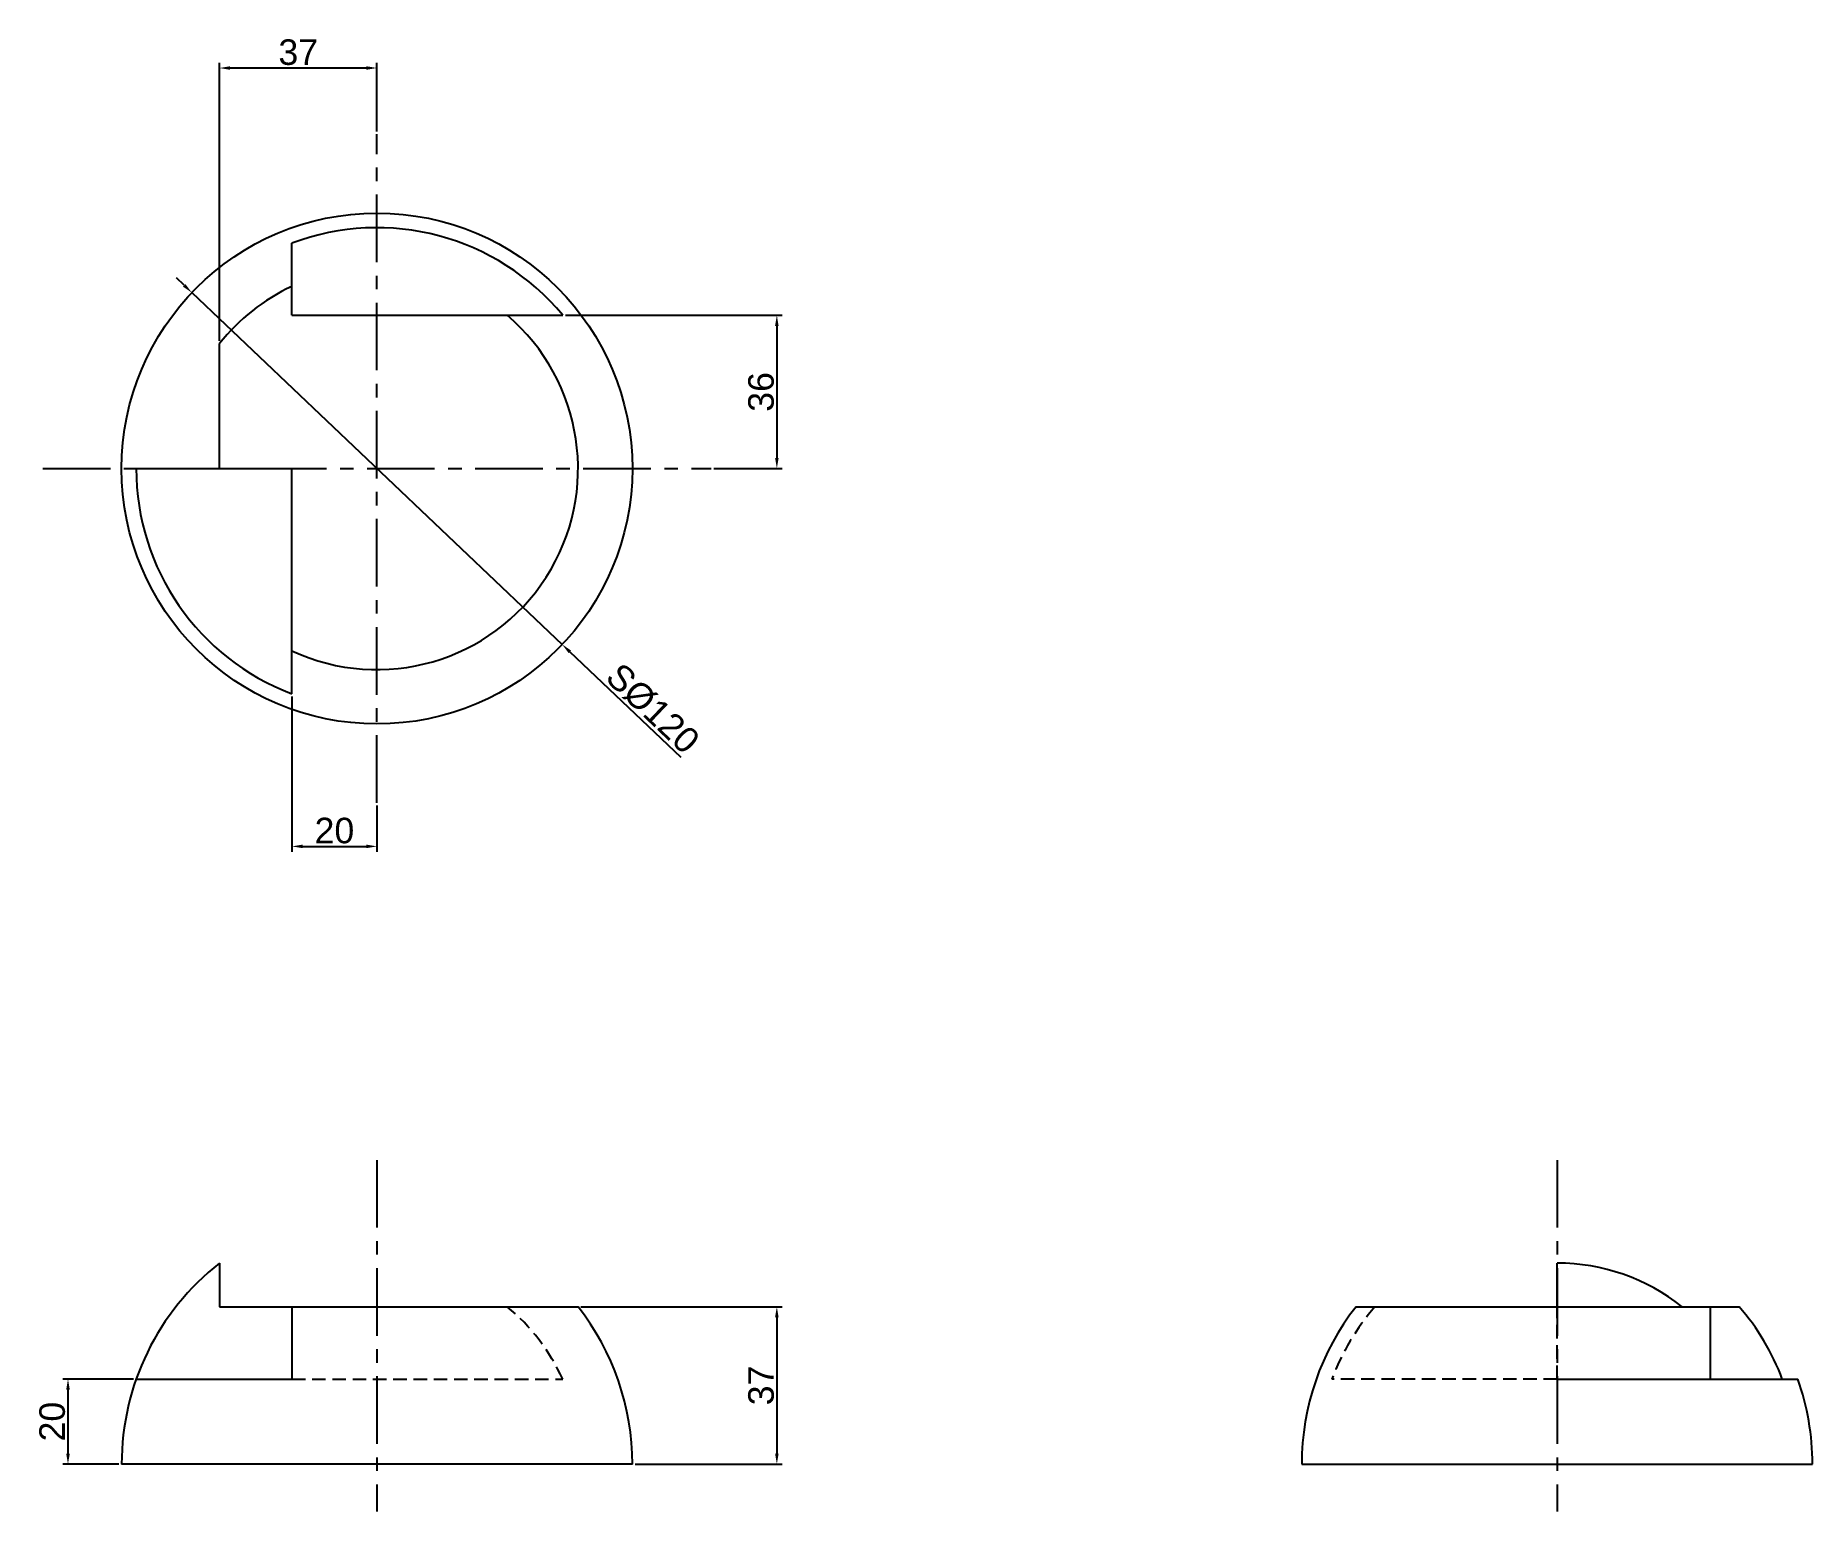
# Model space of a CAD drawing. Header units: millimetres. Extents: x 87 to 505, y 66 to 413.
import ezdxf

# ---------------------------------------------------------------- set-up
doc = ezdxf.new("R2010")
doc.units = ezdxf.units.MM
doc.header["$LTSCALE"] = 0.5
doc.linetypes.add('CENTER', pattern=[50.8, 31.75, -6.35, 6.35, -6.35])
doc.linetypes.add('HIDDEN', pattern=[9.525, 6.35, -3.175])
for name, color, linetype in [('center', 3, 'CENTER'), ('dim', 1, 'Continuous'), ('hidden', 2, 'HIDDEN'), ('model', 7, 'Continuous')]:
    doc.layers.add(name, color=color, linetype=linetype)
doc.styles.get("Standard").update_dxf_attribs({"font": 'arial.ttf'})
doc.dimstyles.new('ISO-25', dxfattribs={"dimtxt": 6, "dimasz": 2.5, "dimexe": 1.25, "dimexo": 0.625, "dimtad": 1, "dimtxsty": 'Standard', "dimcen": 2.5, "dimadec": 0, "dimazin": 0, "dimtfac": 1, "dimtmove": 0, "dimatfit": 3, "dimfxl": 1, "dimarcsym": 0})

# ---------------------------------------------------------------- blocks, each defined once
blk = doc.blocks.new('*D1')
at = {"layer": 'Defpoints', "color": 0, "transparency": 16777216}
for p in [(130.4, 404.92), (167.4, 389.36), (130.4, 340.19)]:
    blk.add_point(p, dxfattribs=at)
at = {"layer": 'dim', "color": 0, "lineweight": -2, "transparency": 16777216}
for p, q in [((130.4, 340.82), (130.4, 406.17)), ((167.4, 389.98), (167.4, 406.17)), ((164.9, 404.92), (132.9, 404.92))]:
    blk.add_line(p, q, dxfattribs=at)
at = {"layer": 'dim', "color": 0, "transparency": 16777216}
for points in [[(132.9, 405.33), (132.9, 404.5), (130.4, 404.92)], [(164.9, 405.33), (164.9, 404.5), (167.4, 404.92)]]:
    blk.add_solid(points, dxfattribs=at)
at = {"layer": 'dim', "color": 0, "transparency": 16777216, "insert": (148.9, 408.61), "char_height": 6, "attachment_point": 5}
blk.add_mtext('37', dxfattribs=at)
blk = doc.blocks.new('*D2')
at = {"layer": 'Defpoints', "color": 0, "transparency": 16777216}
for p in [(211.04, 346.83), (245.93, 310.83), (261.35, 310.83)]:
    blk.add_point(p, dxfattribs=at)
at = {"layer": 'dim', "color": 0, "lineweight": -2, "transparency": 16777216}
for p, q in [((211.66, 346.83), (262.6, 346.83)), ((261.35, 344.33), (261.35, 313.33)), ((246.55, 310.83), (262.6, 310.83))]:
    blk.add_line(p, q, dxfattribs=at)
at = {"layer": 'dim', "color": 0, "transparency": 16777216}
for points in [[(260.93, 344.33), (261.76, 344.33), (261.35, 346.83)], [(260.93, 313.33), (261.76, 313.33), (261.35, 310.83)]]:
    blk.add_solid(points, dxfattribs=at)
at = {"layer": 'dim', "color": 0, "transparency": 16777216, "insert": (257.66, 328.83), "char_height": 6, "attachment_point": 5, "rotation": 90}
blk.add_mtext('36', dxfattribs=at)
blk = doc.blocks.new('*D3')
at = {"layer": 'Defpoints', "color": 0, "transparency": 16777216}
for p in [(147.4, 257.92), (167.4, 232.31), (167.4, 222.07)]:
    blk.add_point(p, dxfattribs=at)
at = {"layer": 'dim', "color": 0, "lineweight": -2, "transparency": 16777216}
for p, q in [((147.4, 257.29), (147.4, 220.82)), ((167.4, 231.68), (167.4, 220.82)), ((149.9, 222.07), (164.9, 222.07))]:
    blk.add_line(p, q, dxfattribs=at)
at = {"layer": 'dim', "color": 0, "transparency": 16777216}
for points in [[(149.9, 222.49), (149.9, 221.66), (147.4, 222.07)], [(164.9, 222.49), (164.9, 221.66), (167.4, 222.07)]]:
    blk.add_solid(points, dxfattribs=at)
at = {"layer": 'dim', "color": 0, "transparency": 16777216, "insert": (157.4, 225.76), "char_height": 6, "attachment_point": 5}
blk.add_mtext('20', dxfattribs=at)
blk = doc.blocks.new('*D4')
at = {"layer": 'Defpoints', "color": 0, "transparency": 16777216}
for p in [(214.63, 113.95), (227.4, 76.95), (261.35, 76.95)]:
    blk.add_point(p, dxfattribs=at)
at = {"layer": 'dim', "color": 0, "lineweight": -2, "transparency": 16777216}
for p, q in [((215.26, 113.95), (262.6, 113.95)), ((261.35, 111.45), (261.35, 79.45)), ((228.03, 76.95), (262.6, 76.95))]:
    blk.add_line(p, q, dxfattribs=at)
at = {"layer": 'dim', "color": 0, "transparency": 16777216}
for points in [[(260.93, 111.45), (261.76, 111.45), (261.35, 113.95)], [(260.93, 79.45), (261.76, 79.45), (261.35, 76.95)]]:
    blk.add_solid(points, dxfattribs=at)
at = {"layer": 'dim', "color": 0, "transparency": 16777216, "insert": (257.66, 95.45), "char_height": 6, "attachment_point": 5, "rotation": 90}
blk.add_mtext('37', dxfattribs=at)
blk = doc.blocks.new('*D5')
at = {"layer": 'Defpoints', "color": 0, "transparency": 16777216}
for p in [(110.83, 96.95), (94.8, 76.95), (107.4, 76.95)]:
    blk.add_point(p, dxfattribs=at)
at = {"layer": 'dim', "color": 0, "lineweight": -2, "transparency": 16777216}
for p, q in [((110.21, 96.95), (93.55, 96.95)), ((94.8, 94.45), (94.8, 79.45)), ((106.78, 76.95), (93.55, 76.95))]:
    blk.add_line(p, q, dxfattribs=at)
at = {"layer": 'dim', "color": 0, "transparency": 16777216}
for points in [[(94.38, 94.45), (95.22, 94.45), (94.8, 96.95)], [(94.38, 79.45), (95.22, 79.45), (94.8, 76.95)]]:
    blk.add_solid(points, dxfattribs=at)
at = {"layer": 'dim', "color": 0, "transparency": 16777216, "insert": (91.11, 86.95), "char_height": 6, "attachment_point": 5, "rotation": 90}
blk.add_mtext('20', dxfattribs=at)
blk = doc.blocks.new('*D6')
at = {"layer": 'Defpoints', "color": 0, "transparency": 16777216}
for p in [(123.9, 352.15), (210.9, 269.51)]:
    blk.add_point(p, dxfattribs=at)
at = {"layer": 'dim', "color": 0, "lineweight": -2, "transparency": 16777216}
for p, q in [((122.08, 353.88), (120.27, 355.6)), ((123.9, 352.15), (210.9, 269.51)), ((238.84, 242.97), (212.72, 267.79))]:
    blk.add_line(p, q, dxfattribs=at)
at = {"layer": 'dim', "color": 0, "transparency": 16777216}
for points in [[(122.37, 354.18), (121.8, 353.57), (123.9, 352.15)], [(213, 268.09), (212.43, 267.49), (210.9, 269.51)]]:
    blk.add_solid(points, dxfattribs=at)
at = {"layer": 'dim', "color": 0, "transparency": 16777216, "insert": (232.18, 254.44), "char_height": 6, "attachment_point": 5, "rotation": 316.4728}
blk.add_mtext('S%%c120', dxfattribs=at)

msp = doc.modelspace()

# ---------------------------------------------------------------- linework, layer by layer
at = {"layer": 'center'}
for p, q in [((167.4, 232.305), (167.4, 389.358)), ((88.874, 310.831), (245.927, 310.831)), ((167.4, 148.404), (167.4, 65.845)), ((444.663, 148.404), (444.663, 65.845))]:
    msp.add_line(p, q, dxfattribs=at)
at = {"layer": 'hidden'}
for p, q in [((444.663, 96.949), (444.663, 113.949)), ((147.4, 96.949), (211.035, 96.949)), ((444.663, 96.949), (391.748, 96.949))]:
    msp.add_line(p, q, dxfattribs=at)
for centre, radius, start, end in [((167.4, 76.949), 48, 24.62432, 50.42878), ((444.663, 76.949), 56.569, 139.15054, 159.29519)]:
    msp.add_arc(centre, radius, start, end, dxfattribs=at)
at = {"layer": 'model'}
for p, q in [((147.4, 346.831), (147.4, 363.747)), ((147.4, 346.831), (211.035, 346.831)), ((130.4, 310.831), (130.4, 340.191)), ((110.832, 310.831), (147.4, 310.831)), ((147.4, 257.916), (147.4, 310.831)), ((130.4, 124.182), (130.4, 113.949)), ((444.663, 113.949), (444.663, 124.182)), ((130.4, 113.949), (214.634, 113.949)), ((147.4, 113.949), (147.4, 96.949)), ((397.43, 113.949), (487.453, 113.949)), ((480.663, 113.949), (480.663, 96.949)), ((110.832, 96.949), (147.4, 96.949)), ((444.663, 96.949), (501.232, 96.949)), ((227.4, 76.949), (107.4, 76.949)), ((384.663, 76.949), (504.663, 76.949))]:
    msp.add_line(p, q, dxfattribs=at)
msp.add_circle((167.4, 310.831), 60, dxfattribs=at)
for centre, radius, start, end in [((167.4, 310.831), 56.569, 39.52361, 110.70481), ((167.4, 310.831), 47.233, 115.05124, 141.56768), ((167.4, 310.831), 47.233, 244.94876, 49.65601), ((167.4, 310.831), 56.569, 180, 249.29519), ((167.4, 76.949), 60, 128.07312, 180), ((444.663, 76.949), 47.233, 51.56768, 90), ((167.4, 76.949), 60, 0, 38.07312), ((444.663, 76.949), 60, 141.92688, 180), ((444.663, 76.949), 56.569, 20.70481, 40.84946), ((444.663, 76.949), 60, 0, 19.47122)]:
    msp.add_arc(centre, radius, start, end, dxfattribs=at)

# ---------------------------------------------------------------- dimensions: what is measured, and where the dimension line sits
at = {"layer": 'dim'}
for base, p1, p2, picture, middle in [((130.4, 404.917), (167.4, 389.358), (130.4, 340.191), '*D1', (148.9, 408.608)), ((167.4, 222.073), (147.4, 257.916), (167.4, 232.305), '*D3', (157.4, 225.761))]:
    dim = msp.add_linear_dim(base=base, p1=p1, p2=p2, dimstyle='ISO-25', dxfattribs=at)
    dim.commit()
    dim.dimension.update_dxf_attribs({"geometry": picture, "text_midpoint": middle})
dim = msp.add_diameter_dim_2p(p1=(123.898, 352.153), p2=(210.903, 269.51), dimstyle='ISO-25', override={"dimpost": 'S%%c<>'}, dxfattribs=at)
dim.commit()
dim.dimension.update_dxf_attribs({"geometry": '*D6', "text_midpoint": (229.614, 251.737), "dimtype": 163})
for base, p1, p2, picture, middle in [((261.346, 310.831), (211.035, 346.831), (245.927, 310.831), '*D2', (257.656, 328.831)), ((261.346, 76.949), (214.634, 113.949), (227.4, 76.949), '*D4', (257.656, 95.449)), ((94.801, 76.949), (110.832, 96.949), (107.4, 76.949), '*D5', (91.113, 86.949))]:
    dim = msp.add_linear_dim(base=base, p1=p1, p2=p2, angle=90, dimstyle='ISO-25', dxfattribs=at)
    dim.commit()
    dim.dimension.update_dxf_attribs({"geometry": picture, "text_midpoint": middle})

doc.saveas('drawing.dxf')
